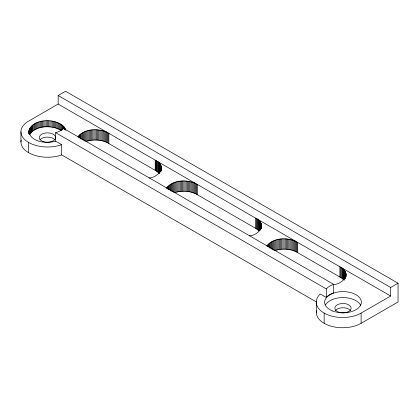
<?xml version="1.0" encoding="UTF-8"?>
<svg xmlns="http://www.w3.org/2000/svg" width="419" height="419" viewBox="0 0 419 419"><rect width="100%" height="100%" fill="white"/><g stroke="black" fill="none" stroke-linecap="round" stroke-linejoin="round"><path stroke-width="0.63" d="M28.838 133.368C29.168 117.069 60.834 116.943 65.898 130.178M316.439 310.709A26.847 15.503 0 0 0 324.149 323.321A26.13 15.084 0 0 0 361.099 323.321L398.05 301.994L398.05 283.223L65.553 91.258L58.162 95.527L58.162 104.059L255.407 218.011C267.484 222.992 259.193 235.562 249.263 235.839M61.436 124.495L61.436 130.466C51.799 124.93 36.264 124.872 29.471 134.771L29.471 128.795M77.887 136.919C84.575 128.371 97.941 128.235 107.175 132.388L107.175 142.628L156.078 170.832L159.539 173.618M166.594 188.121C173.272 179.589 186.617 179.458 195.83 183.601L195.83 193.84L256.276 228.716L259.162 230.89L259.162 220.651M266.861 245.995C273.974 237.086 288.419 237.107 297.726 242.449L390.66 296.024L390.66 287.492L398.05 283.223M58.162 104.059L28.602 121.122A26.13 15.084 0 0 0 28.602 142.46L28.602 152.699L30.833 153.846A26.847 15.503 0 0 0 61.693 154.92L316.329 301.931M61.693 154.92L61.693 144.686L55.675 141.213L55.675 132.682A18.609 10.742 0 0 0 63.562 128.418L333.692 284.37L333.692 292.907A18.609 10.742 0 0 0 326.307 297.459L320.289 293.986A26.847 15.503 0 0 0 324.149 313.087A26.13 15.084 0 0 0 361.099 313.087L390.66 296.024M107.175 142.628C100.649 139.496 92.892 139.265 86.036 141.423L86.036 131.184M195.83 193.84C189.315 190.713 181.574 190.483 174.728 192.64L174.728 182.401M341.553 277.986L341.553 267.746L343.627 269.417L343.627 279.662L340.741 277.488L297.726 252.688C290.996 248.577 282.396 248.221 274.979 250.52L274.979 240.281M55.675 141.213C46.572 143.607 31.273 142.711 28.838 131.576M149.049 178.002C157.56 177.661 167.197 167.097 156.895 161.095L156.895 171.334M333.728 284.606C340.752 284.312 350.562 276.142 343.627 269.417M58.162 95.527L390.66 287.492M55.675 132.682L326.307 288.921L326.307 297.459M361.099 313.087L361.099 323.321M346.026 273.979L346.026 276.634M345.905 273.298L345.905 276.498M345.712 272.617L345.712 277.739M345.445 271.952L345.445 278.661M345.099 271.292L345.099 278.331M344.68 270.653L344.68 278.97M344.188 270.025L344.188 280.264M342.999 268.836L342.999 279.075M342.307 268.28L342.307 278.52M340.741 267.243L340.741 277.488M339.872 266.777L339.872 277.017M324.149 313.087L324.149 323.321M316.287 302.199L316.287 312.433M297.726 242.449L297.726 252.688M296.909 241.952L296.909 252.191M296.044 251.719L296.044 241.48L257.088 218.98L257.088 229.219M295.123 241.045L295.123 251.285M294.159 240.642L294.159 250.887M293.148 240.281L293.148 250.52M292.101 239.956L292.101 250.201M291.016 239.673L291.016 249.913M289.906 239.432L289.906 249.672M288.764 239.233L288.764 249.473M287.607 239.076L287.607 249.321M286.434 238.966L286.434 249.205M285.25 238.898L285.25 249.137M284.061 238.877L284.061 249.116M282.877 238.898L282.877 249.137M281.694 238.966L281.694 249.205M280.521 239.076L280.521 249.321M279.363 239.233L279.363 249.473M278.221 239.432L278.221 249.672M277.111 239.673L277.111 249.913M276.027 239.956L276.027 250.201M273.968 240.642L273.968 250.243M273.005 241.045L273.005 250.002M272.083 241.48L272.083 249.158M271.219 241.952L271.219 248.991M270.402 242.449L270.402 248.21M269.647 242.978L269.647 248.1M268.956 243.539L268.956 247.378M268.328 244.12L268.328 246.681M267.767 244.727L267.767 246.644M267.28 245.351L267.28 246.634M261.597 225.899L261.597 228.46M261.561 225.213L261.561 228.413M261.446 224.532L261.446 228.371M261.252 223.851L261.252 228.334M260.979 223.186L260.979 228.942M260.634 222.526L260.634 229.565M260.215 221.881L260.215 230.204M259.722 221.258L259.722 230.859M258.533 220.069L258.533 230.309M257.842 219.509L257.842 229.748M256.276 218.477L256.276 228.716M255.407 218.011L255.407 228.25M197.517 184.57L197.517 194.809M196.7 184.067L196.7 194.311M194.908 183.161L194.908 193.405M193.945 182.763L193.945 193.002M192.929 182.401L192.929 192.64M191.881 182.076L191.881 192.316M190.797 181.794L190.797 192.033M189.681 181.547L189.681 191.787M188.54 181.348L188.54 191.588M187.382 181.191L187.382 191.436M186.209 181.081L186.209 191.321M185.02 181.013L185.02 191.253M183.831 180.992L183.831 191.232M182.642 181.013L182.642 191.253M181.453 181.081L181.453 191.321M180.28 181.191L180.28 191.436M179.123 181.348L179.123 191.588M177.981 181.547L177.981 191.787M176.865 181.794L176.865 192.033M175.781 182.076L175.781 192.316M173.717 182.763L173.717 192.363M172.754 183.161L172.754 191.483M171.832 183.601L171.832 191.279M170.962 184.067L170.962 191.111M170.145 184.57L170.145 190.331M169.391 185.104L169.391 189.582M168.7 185.664L168.7 189.503M168.071 186.246L168.071 189.446M167.506 186.853L167.506 188.77M167.013 187.476L167.013 188.76M161.378 167.343L161.378 170.643M161.263 166.657L161.263 170.502M161.069 165.982L161.069 171.366M160.796 165.311L160.796 171.067M160.451 164.651L160.451 171.69M160.032 164.007L160.032 172.324M159.539 163.379L159.539 172.979M158.974 162.771L158.974 173.01M158.345 162.184L158.345 172.424M157.649 161.624L157.649 171.863M156.25 160.697L156.25 170.936M156.078 160.592L156.078 170.832M155.889 160.487L155.889 170.727M155.208 160.121L155.208 170.36M108.861 133.362L108.861 143.602M108.044 132.86L108.044 143.099M106.253 131.948L106.253 142.188M105.279 131.55L105.279 141.79M104.268 131.184L104.268 141.423M103.215 130.859L103.215 141.098M102.131 130.576L102.131 140.815M101.01 130.335L101.01 140.575M99.869 130.131L99.869 140.375M98.711 129.979L98.711 140.218M97.533 129.864L97.533 140.103M96.344 129.796L96.344 140.035M95.15 129.775L95.15 140.014M93.961 129.796L93.961 140.035M92.772 129.864L92.772 140.103M91.593 129.979L91.593 140.218M90.431 130.131L90.431 140.375M89.289 130.335L89.289 140.575M88.173 130.576L88.173 140.815M87.089 130.859L87.089 141.098M85.02 131.55L85.02 141.151M84.051 131.948L84.051 140.271M83.13 132.388L83.13 140.066M82.26 132.86L82.26 139.26M81.443 133.362L81.443 139.118M80.689 133.891L80.689 139.014M79.992 134.452L79.992 138.291M79.364 135.038L79.364 137.6M78.798 135.646L78.798 137.563M65.065 128.125L65.065 129.916M64.636 127.465L64.636 129.256M64.138 126.826L64.138 129.214M63.562 126.208L63.562 128.596M62.918 125.611L62.918 129.193M62.211 125.04L62.211 129.817M60.603 123.982L60.603 129.953M59.718 123.5L59.718 129.476M58.775 123.055L58.775 129.026M57.785 122.647L57.785 128.617M56.754 122.275L56.754 128.245M55.675 121.945L55.675 127.915M54.57 121.651L54.57 127.627M53.428 121.405L53.428 127.376M52.265 121.201L52.265 127.172M51.076 121.039L51.076 127.015M49.877 120.929L49.877 126.899M48.662 120.855L48.662 126.831M47.447 120.834L47.447 126.805M46.231 120.855L46.231 126.831M45.016 120.929L45.016 126.899M43.817 121.039L43.817 127.015M42.633 121.201L42.633 127.172M41.465 121.405L41.465 127.376M40.324 121.651L40.324 127.627M39.218 121.945L39.218 127.915M38.145 122.275L38.145 128.245M37.108 122.647L37.108 128.617M36.118 123.055L36.118 129.026M35.175 123.5L35.175 129.476M34.29 123.982L34.29 129.953M33.457 124.495L33.457 130.466M32.682 125.04L32.682 131.011M31.975 125.611L31.975 131.582M31.331 126.208L31.331 132.179M30.76 126.826L30.76 132.797M30.257 127.465L30.257 133.441M29.828 128.125L29.828 134.096M29.194 129.481L29.194 134.871M29 130.178L29 133.163M28.88 130.875L28.88 133.478M20.95 131.791L20.95 142.031M28.602 152.699A26.13 15.084 0 0 1 21.175 140.061M39.915 140.014A8.15 4.709 0 0 1 47.179 137.113A8.15 4.709 0 0 1 54.758 139.737M335.462 310.647A8.15 4.709 0 0 1 342.993 307.74A8.15 4.709 0 0 1 350.525 310.647M61.693 144.686A26.847 15.503 0 0 1 28.602 142.46M326.307 288.921A18.609 10.742 0 0 1 333.692 284.37M325.6 304.775A18.368 10.606 0 0 1 343.596 297.584A18.368 10.606 0 0 1 360.738 305.435M42.916 141.465A8.15 4.709 0 0 0 55.58 137.856A8.15 4.709 0 0 0 43.843 133.331A8.15 4.709 0 0 0 42.916 141.465M338.919 312.26A8.15 4.709 0 0 0 351.148 308.18A8.15 4.709 0 0 0 338.919 304.105A8.15 4.709 0 0 0 338.919 312.26M332.791 311.029A18.368 10.606 0 0 0 361.325 302.9A18.368 10.606 0 0 0 334.87 292.698A18.368 10.606 0 0 0 332.791 311.029"/></g></svg>
